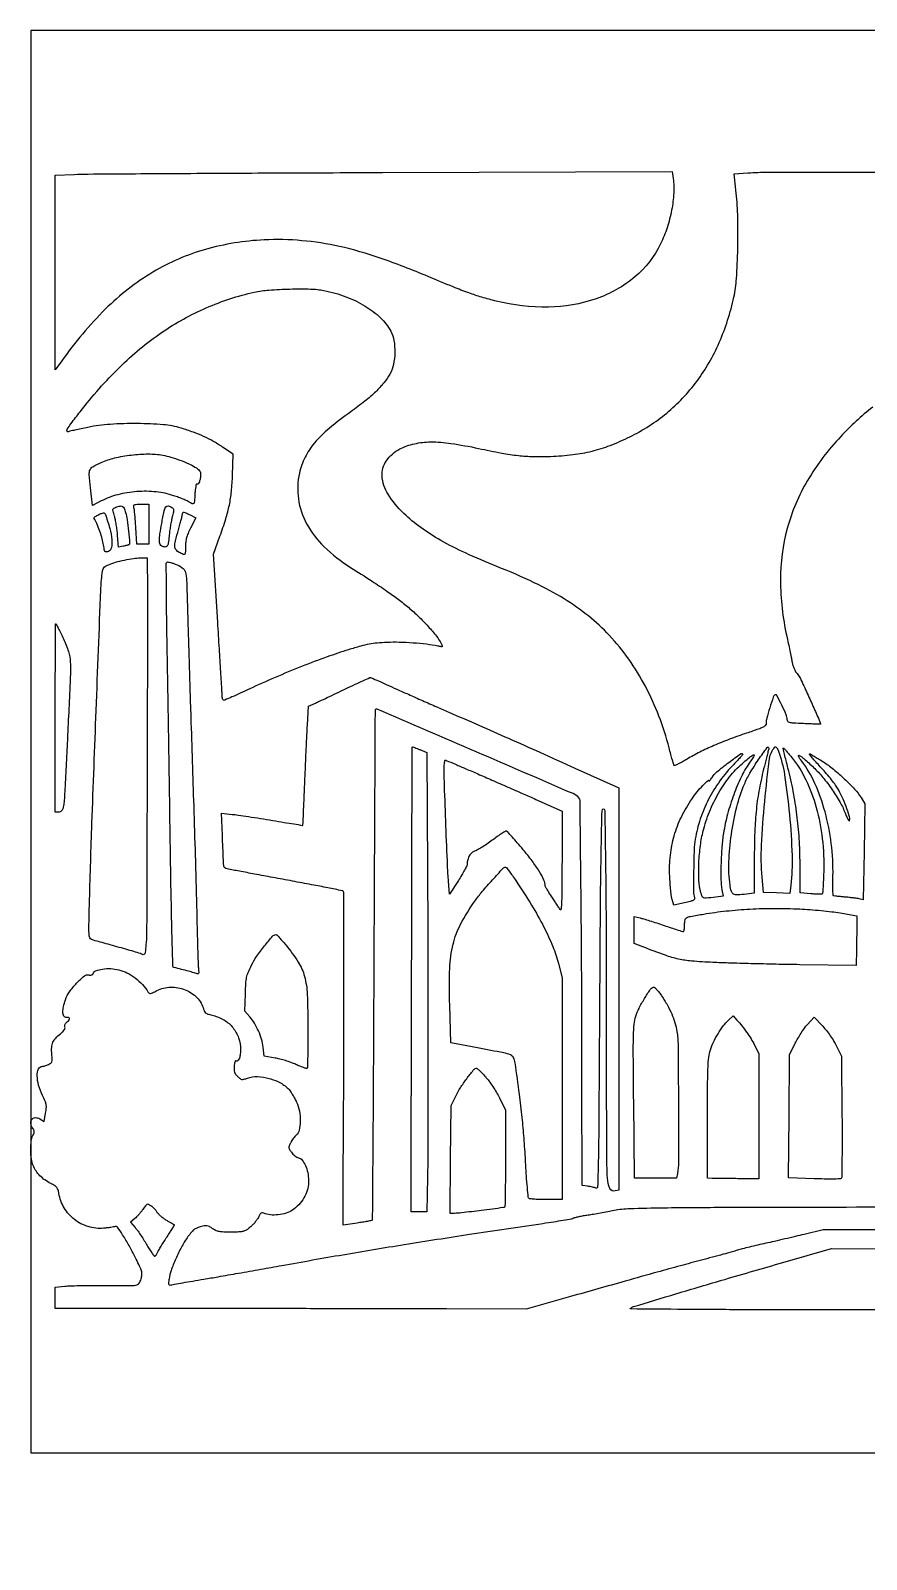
# Model space of a CAD drawing. Header units: millimetres. Extents: x 7 to 202, y 10 to 284.
# Drawn here: x 7.49 to 31.01, y 99 to 142 of the extents above; entities that cross this region are included whole.
import ezdxf

# ---------------------------------------------------------------- set-up
doc = ezdxf.new("R2010")
doc.units = ezdxf.units.MM
doc.layers.add('CUT', color=1, linetype='Continuous')
doc.layers.add('ENGRAVE', color=7, linetype='Continuous')

msp = doc.modelspace()

# ---------------------------------------------------------------- linework, layer by layer
at = {"layer": 'CUT'}
msp.add_lwpolyline([(7.5, 102), (77.5, 102), (77.5, 142), (7.5, 142)], close=True, dxfattribs=at)
at = {"layer": 'ENGRAVE', "extrusion": (0, 0, -1)}
for points in [[(-32.411, 127.361, -0.000002), (-32.398, 124.768, -0.000205)], [(-39.583, 137.958, 0.000007), (-40.606, 137.948, 0.132781)], [(-31.186, 131.412, -0.034277), (-30.286, 130.583, -0.055888), (-29.349, 129.341, -0.067581), (-28.782, 127.997, -0.067083), (-28.591, 126.542, -0.053958), (-28.766, 124.972, 0.001802), (-28.811, 124.767, 0.001757), (-28.854, 124.559, 0.001731), (-28.892, 124.377, 0.006568), (-28.913, 124.262, -0.027014), (-28.934, 124.172, -0.02238), (-28.965, 124.079, -0.022956), (-29.002, 123.996, -0.054837), (-29.038, 123.939, 0.016753), (-29.075, 123.89, 0.011173), (-29.115, 123.831, 0.011256), (-29.151, 123.772, 0.02158), (-29.176, 123.723, 0.002421), (-29.369, 123.304, 0.002722), (-29.551, 122.9, 0.000257), (-29.722, 122.511, 0.332975), (-29.719, 122.496, 0.181993), (-29.707, 122.492, 0.000791), (-29.574, 122.495, 0.00366), (-29.422, 122.499, 0.002284), (-29.243, 122.507, 0.003569), (-28.955, 122.522, 0.045201), (-28.847, 122.539, 0.160045), (-28.799, 122.569, 0.175375), (-28.78, 122.621, -0.101168), (-28.752, 122.757, -0.013108), (-28.628, 123.028, -0.007492), (-28.488, 123.303, -0.434237), (-28.439, 123.316, -0.173898), (-28.389, 123.253, -0.006158), (-28.29, 122.952, -0.009271), (-28.204, 122.657, -0.085668), (-28.191, 122.525, 0.190215), (-28.172, 122.463, 0.104516), (-28.109, 122.411, 0.035567), (-27.972, 122.353, 0.003637), (-27.638, 122.239, -0.009833), (-27.153, 122.067, -0.012767), (-26.716, 121.89, -0.013842), (-26.321, 121.705, -0.016884), (-25.963, 121.509, 0.007107), (-25.831, 121.433, 0.011467), (-25.717, 121.373, 0.005307), (-25.62, 121.327, 0.315871), (-25.602, 121.33, 0.124717), (-25.59, 121.349, 0.001651), (-25.551, 121.484, 0.004614), (-25.506, 121.642, 0.002999), (-25.458, 121.825, -0.028579), (-25.172, 122.721, -0.030524), (-24.791, 123.557, -0.031398), (-24.323, 124.319, -0.034567), (-23.776, 124.991, -0.035864), (-23.188, 125.535, -0.031453), (-22.503, 126.017, -0.026932), (-21.666, 126.469, -0.015422), (-20.612, 126.928, 0.012068), (-19.728, 127.307, 0.022426), (-19.033, 127.662, 0.026943), (-18.47, 128.025, 0.033488), (-17.991, 128.422, 0.060779), (-17.55, 128.958, 0.12763), (-17.384, 129.467, 0.167238), (-17.505, 129.902, 0.125018), (-17.882, 130.232, 0.062947), (-18.291, 130.379, 0.053166), (-18.748, 130.431, 0.039361), (-19.32, 130.39, 0.015491), (-20.098, 130.248, -0.006884), (-20.751, 130.116, -0.018715), (-21.217, 130.047, -0.022447), (-21.637, 130.02, -0.014498), (-22.125, 130.024, -0.02026), (-22.751, 130.073, -0.030728), (-23.289, 130.171, -0.031353), (-23.802, 130.333, -0.022311), (-24.355, 130.574, -0.058762), (-25.391, 131.244, -0.059959), (-26.235, 132.132, -0.057811), (-26.868, 133.225, -0.048411), (-27.28, 134.502, -0.038013), (-27.353, 135.023, -0.010051), (-27.39, 135.864, -0.010676), (-27.392, 136.74, -0.021777), (-27.348, 137.426), (-27.29, 137.97), (-27.676, 137.997, 0.017658), (-28.239, 138.017, 0.000529), (-30.594, 138.015, 0.000979), (-33.512, 138.004, 0.000524)], [(-33.176, 127.444, -0.000026), (-32.427, 127.378, -0.176228)], [(-31.525, 119.622, -0.000087), (-31.562, 124.18)], [(-32.386, 121.911, -0.000123), (-32.373, 118.521)], [(-34.165, 108.267), (-29.792, 108.274), (-29.254, 108.141, 0.002215), (-29.009, 108.082, 0.001306), (-28.715, 108.013, 0.001307), (-28.422, 107.946, 0.002238), (-28.177, 107.891, -0.003589), (-27.952, 107.841, -0.003285), (-27.721, 107.786, -0.003284), (-27.515, 107.734, -0.010734), (-27.38, 107.695, 0.00591), (-27.234, 107.653, 0.001208), (-26.976, 107.581, 0.001273), (-26.675, 107.499, 0.001195), (-26.368, 107.417, -0.001748), (-25.775, 107.257, -0.001326), (-25.126, 107.079, -0.000801), (-24.222, 106.826, -0.000181), (-22.686, 106.393), (-21.435, 106.04), (-19.195, 106.045, -0.000149), (-18.042, 106.048, -0.000047), (-16.326, 106.051, -0.000047), (-14.415, 106.054, -0.000053), (-12.572, 106.056), (-8.189, 106.062), (-8.189, 106.358), (-8.189, 106.653), (-8.457, 106.684, 0.018072), (-8.604, 106.695, 0.004106), (-8.855, 106.703, 0.004245), (-9.144, 106.708, 0.004115), (-9.437, 106.707, -0.001035), (-10.271, 106.701, -0.039903), (-10.456, 106.715, -0.195436), (-10.545, 106.768, -0.095682), (-10.604, 106.889, -0.036509), (-10.626, 107.004, -0.084944), (-10.621, 107.091, -0.05293), (-10.586, 107.194, -0.007748), (-10.49, 107.395, -0.00749), (-10.266, 107.826, -0.018547), (-10.085, 108.132, -0.016582), (-9.94, 108.343, -0.343479), (-9.871, 108.363, 0.051868), (-9.831, 108.351, 0.007979), (-9.748, 108.337, 0.008837), (-9.65, 108.325, 0.007571), (-9.546, 108.314, 0.094606), (-9.116, 108.36, 0.091973), (-8.728, 108.561, 0.092268), (-8.44, 108.887, 0.095971), (-8.292, 109.291, -0.033485), (-8.269, 109.393, -0.097692), (-8.235, 109.456, -0.083865), (-8.177, 109.508, -0.020565), (-8.065, 109.571, 0.036208), (-7.898, 109.672, 0.04434), (-7.759, 109.79, 0.046682), (-7.648, 109.925, 0.048692), (-7.567, 110.077, 0.068537), (-7.518, 110.26, 0.028624), (-7.502, 110.516, 0.027852), (-7.514, 110.765, 0.093616), (-7.561, 110.921, -0.024289), (-7.591, 110.988, -0.095316), (-7.6, 111.032, -0.11492), (-7.59, 111.072, -0.043452), (-7.561, 111.121, 0.112933), (-7.502, 111.258, 0.204034), (-7.528, 111.375, 0.237222), (-7.625, 111.425, 0.138157), (-7.754, 111.391), (-7.874, 111.32), (-7.917, 111.555, -0.01993), (-7.937, 111.699, -0.067467), (-7.933, 111.794, -0.059486), (-7.905, 111.89, -0.01316), (-7.832, 112.047, 0.045969), (-7.721, 112.336, 0.066248), (-7.682, 112.606, 0.100297), (-7.718, 112.797, 0.304619), (-7.823, 112.868, -0.05511), (-7.854, 112.871, -0.017115), (-7.899, 112.883, -0.016883), (-7.95, 112.9, -0.017835), (-7.998, 112.92, -0.051892), (-8.063, 112.958, -0.157328), (-8.093, 112.999, -0.089346), (-8.101, 113.064, -0.01036), (-8.092, 113.211, 0.039139), (-8.09, 113.401, 0.082118), (-8.124, 113.544, 0.085397), (-8.202, 113.665, 0.045131), (-8.334, 113.786, -0.024996), (-8.401, 113.843, -0.060108), (-8.442, 113.892, -0.086225), (-8.462, 113.938, -0.123323), (-8.462, 113.982, 0.091089), (-8.459, 114.02, 0.083449), (-8.47, 114.059, 0.074904), (-8.494, 114.095, 0.055087), (-8.53, 114.127, -0.05824), (-8.583, 114.174, -0.281114), (-8.59, 114.212, -0.254701), (-8.559, 114.238, -0.051075), (-8.484, 114.246, 0.297879), (-8.426, 114.284, 0.099846), (-8.404, 114.386, 0.058511), (-8.42, 114.544, 0.027334), (-8.476, 114.743, 0.07247), (-8.589, 114.964, 0.035118), (-8.791, 115.209, 0.030285), (-9.007, 115.411, 0.241351), (-9.137, 115.44, -0.053395), (-9.176, 115.434, -0.083682), (-9.209, 115.438, -0.103016), (-9.235, 115.452, -0.126221), (-9.251, 115.474, 0.213457), (-9.332, 115.556, 0.05326), (-9.519, 115.604, 0.04864), (-9.749, 115.617, 0.04898), (-9.977, 115.584, 0.058721), (-10.207, 115.498, 0.043588), (-10.437, 115.353, 0.043131), (-10.642, 115.169, 0.053522), (-10.795, 114.964, -0.103988), (-10.828, 114.929, -0.192239), (-10.865, 114.919, -0.075604), (-10.923, 114.937, -0.007829), (-11.05, 114.999, 0.113804), (-11.434, 115.096, 0.099914), (-11.842, 115.022, 0.103234), (-12.178, 114.799, 0.130413), (-12.363, 114.476, -0.070397), (-12.39, 114.411, -0.112822), (-12.432, 114.367, -0.070289), (-12.504, 114.334, -0.014722), (-12.636, 114.297, 0.078213), (-12.948, 114.167, 0.087119), (-13.192, 113.951, 0.087515), (-13.346, 113.666, 0.0798), (-13.401, 113.336, 0.036036), (-13.39, 113.186, 0.068527), (-13.357, 113.07, 0.147298), (-13.311, 113.016, 0.352991), (-13.262, 113.021, -0.530394), (-13.252, 113.019, -0.036611), (-13.241, 112.986, -0.027307), (-13.23, 112.935, -0.013719), (-13.222, 112.869, -0.027832), (-13.218, 112.773, -0.077276), (-13.23, 112.706, -0.083834), (-13.26, 112.649, -0.036905), (-13.317, 112.586, -0.025066), (-13.389, 112.524, -0.124607), (-13.438, 112.502, -0.109786), (-13.493, 112.505, -0.017418), (-13.599, 112.538, 0.095541), (-13.877, 112.58, 0.057137), (-14.209, 112.528, 0.056231), (-14.527, 112.4, 0.081406), (-14.767, 112.215, 0.040912), (-14.811, 112.159, 0.012903), (-14.867, 112.069, 0.012791), (-14.926, 111.965, 0.013856), (-14.977, 111.861, 0.062098), (-15.056, 111.61, 0.048257), (-15.08, 111.324, 0.050247), (-15.052, 111.071, 0.171064), (-14.966, 110.932, -0.04516), (-14.929, 110.896, -0.019275), (-14.886, 110.842, -0.018886), (-14.845, 110.781, -0.023568), (-14.812, 110.721, -0.019586), (-14.771, 110.63, -0.117099), (-14.763, 110.58, -0.118827), (-14.779, 110.531, -0.020424), (-14.834, 110.45, -0.036371), (-14.877, 110.4, -0.030989), (-14.929, 110.353, -0.032171), (-14.983, 110.317, -0.072697), (-15.028, 110.298, 0.16248), (-15.135, 110.23, 0.065283), (-15.227, 110.08, 0.055566), (-15.291, 109.879, 0.046029), (-15.315, 109.655, 0.061726), (-15.29, 109.432, 0.060976), (-15.212, 109.22, 0.057757), (-15.08, 109.024, 0.046357), (-14.898, 108.847, 0.082709), (-14.735, 108.755, 0.048969), (-14.518, 108.699, 0.048515), (-14.291, 108.687, 0.073651), (-14.097, 108.724, -0.025799), (-14.02, 108.746, -0.165072), (-13.981, 108.742, -0.16478), (-13.951, 108.715, -0.025685), (-13.917, 108.643, 0.050058), (-13.886, 108.585, 0.019447), (-13.831, 108.51, 0.019022), (-13.766, 108.434, 0.022369), (-13.698, 108.367, 0.0244), (-13.597, 108.284, 0.067421), (-13.517, 108.24, 0.063466), (-13.425, 108.217, 0.01981), (-13.283, 108.207, 0.00958), (-13.013, 108.202, 0.034557), (-12.842, 108.215, 0.054199), (-12.719, 108.246, 0.069697), (-12.617, 108.301, -0.033027), (-12.526, 108.36, -0.098758), (-12.456, 108.382, -0.079144), (-12.374, 108.378, -0.016381), (-12.234, 108.344, -0.058515), (-12.149, 108.309, -0.055769), (-12.073, 108.256, -0.041763), (-11.995, 108.173, -0.01614), (-11.9, 108.047, -0.031149), (-11.74, 107.785, -0.017987), (-11.579, 107.453, -0.01759), (-11.448, 107.125, -0.052208), (-11.39, 106.891, -0.008057), (-11.376, 106.771, -0.136941), (-11.382, 106.732, -0.305833), (-11.407, 106.718, -0.04208), (-11.468, 106.727, 0.01285), (-11.539, 106.741, 0.000634), (-11.775, 106.782, 0.001025), (-12.055, 106.83, 0.00074), (-12.368, 106.882, -0.001828), (-12.769, 106.95, -0.000651), (-13.342, 107.05, -0.000646), (-13.97, 107.161, -0.000762), (-14.565, 107.268, 0.002481), (-16.283, 107.571, 0.002471), (-18.008, 107.858, 0.002299), (-19.845, 108.145, 0.001631), (-21.909, 108.452, -0.003058), (-22.213, 108.497, -0.004318), (-22.482, 108.542, -0.002539), (-22.709, 108.583, -0.059375), (-22.771, 108.603, 0.045054), (-22.823, 108.62, 0.007329), (-22.927, 108.644, 0.008028), (-23.05, 108.669, 0.006992), (-23.18, 108.69, -0.004098), (-23.333, 108.715, -0.001973), (-23.528, 108.749, -0.001956), (-23.732, 108.786, -0.002801), (-23.912, 108.82, 0.040656), (-24.348, 108.87, 0.004988), (-25.308, 108.891, 0.00241), (-27.043, 108.904, 0.000197), (-31.58, 108.914, 0.000296), (-34.388, 108.918, 0.000459)]]:
    msp.add_lwpolyline(points, format="xyb", dxfattribs=at)
for points in [[(-25.572, 137.835, 0.052987), (-25.59, 137.43, 0.031748), (-25.529, 136.951, 0.030529), (-25.402, 136.456, 0.034385), (-25.22, 136, 0.107196), (-24.496, 135.073, 0.090041), (-23.408, 134.458, 0.080587), (-22.062, 134.221, 0.06418), (-20.595, 134.39, 0.011172), (-20.189, 134.5, 0.014793), (-19.825, 134.62, 0.010402), (-19.383, 134.79, 0.002722), (-18.68, 135.082, -0.016242), (-17.33, 135.601, -0.028658), (-16.182, 135.928, -0.032983), (-15.126, 136.091, -0.033528), (-14.064, 136.113, -0.057795), (-12.411, 135.844, -0.065566), (-10.938, 135.207, -0.061376), (-9.606, 134.17, -0.042358), (-8.37, 132.708), (-8.189, 132.454), (-8.189, 135.192), (-8.189, 137.929), (-8.717, 137.955, 0.01048), (-9.113, 137.966, 0.00015), (-11.483, 137.981, 0.000415), (-14.232, 137.996, 0.000274), (-17.394, 138.008), (-25.542, 138.035)], [(-15.749, 134.689, 0.04002), (-16.367, 134.514, 0.04794), (-16.91, 134.25, 0.053131), (-17.342, 133.919, 0.080746), (-17.628, 133.543, 0.080592), (-17.717, 133.28, 0.047234), (-17.742, 132.947, 0.046896), (-17.703, 132.612, 0.073106), (-17.602, 132.34, 0.045488), (-17.436, 132.094, 0.029862), (-17.205, 131.842, 0.02465), (-16.899, 131.574, 0.013819), (-16.503, 131.278, -0.019776), (-15.894, 130.811, -0.044802), (-15.482, 130.402, -0.057474), (-15.216, 129.998, -0.062504), (-15.058, 129.556, -0.090653), (-15.03, 128.827, -0.08867), (-15.261, 128.129, -0.077531), (-15.754, 127.481, -0.05062), (-16.496, 126.902, 0.002709), (-17.102, 126.514, 0.007792), (-17.518, 126.237, 0.010743), (-17.839, 126.005, 0.012651), (-18.132, 125.771, 0.018454), (-18.41, 125.52, 0.016142), (-18.682, 125.238, 0.016371), (-18.911, 124.967, 0.04724), (-19.044, 124.761, 0.014816), (-19.076, 124.695, 0.334204), (-19.071, 124.676, 0.220495), (-19.048, 124.669, 0.007686), (-18.955, 124.687, -0.019384), (-18.636, 124.738, -0.011793), (-18.256, 124.774, -0.011698), (-17.867, 124.793, -0.0167), (-17.522, 124.791, -0.012391), (-17.242, 124.772, -0.024083), (-17.019, 124.741, -0.020767), (-16.781, 124.686, -0.006997), (-16.438, 124.586, -0.012591), (-15.835, 124.384, -0.007305), (-15.121, 124.113, -0.007052), (-14.372, 123.804, -0.0079), (-13.659, 123.485, 0.002263), (-13.393, 123.361, 0.003494), (-13.161, 123.258, 0.001142), (-12.96, 123.17, 0.102756), (-12.928, 123.163, 0.262823), (-12.911, 123.173, 0.057005), (-12.897, 123.204, 0.045534), (-12.886, 123.249, 0.029381), (-12.882, 123.303, -0.010755), (-12.879, 123.407, -0.000191), (-12.846, 123.965, -0.000479), (-12.806, 124.615, -0.000319), (-12.76, 125.36), (-12.641, 127.277), (-12.823, 127.778, -0.011835), (-12.987, 128.267, -0.024732), (-13.087, 128.655, -0.026269), (-13.145, 129.037, -0.015245), (-13.176, 129.499), (-13.197, 130.085), (-12.894, 130.286, -0.017861), (-12.626, 130.451, -0.021708), (-12.363, 130.585, -0.020213), (-12.075, 130.703, -0.012501), (-11.728, 130.819, -0.053902), (-11.231, 130.914, -0.01851), (-10.499, 130.947, -0.018888), (-9.733, 130.925, -0.033167), (-9.105, 130.84, -0.002158), (-8.915, 130.801, -0.002956), (-8.744, 130.764, -0.001917), (-8.601, 130.731, -0.03459), (-8.556, 130.717, 0.434197), (-8.521, 130.734, 0.211258), (-8.527, 130.789, 0.02813), (-8.631, 130.944, 0.003132), (-8.889, 131.281, 0.033456), (-10.002, 132.535, 0.044222), (-11.18, 133.506, 0.047396), (-12.438, 134.203, 0.049146), (-13.789, 134.641, 0.034959), (-14.202, 134.702, 0.012812), (-14.791, 134.731, 0.012469), (-15.373, 134.731, 0.042635)], [(-11.212, 130.057, 0.02622), (-11.438, 130.003, 0.016047), (-11.698, 129.918, 0.01603), (-11.944, 129.819, 0.036905), (-12.12, 129.725, 0.025407), (-12.2, 129.669, 0.070613), (-12.247, 129.62, 0.092896), (-12.271, 129.568, 0.070157), (-12.279, 129.506, 0.034855), (-12.268, 129.399, 0.055492), (-12.243, 129.311, 0.080181), (-12.209, 129.255, 0.306374), (-12.172, 129.245, -0.426597), (-12.155, 129.236, -0.022499), (-12.139, 129.17, -0.023981), (-12.126, 129.079, -0.013359), (-12.118, 128.968, 0.008172), (-12.106, 128.763, 0.13895), (-12.083, 128.701, 0.35654), (-12.04, 128.69, 0.045813), (-11.952, 128.74, -0.046571), (-11.898, 128.771, -0.008185), (-11.789, 128.818, -0.00881), (-11.659, 128.869, -0.007816), (-11.523, 128.918, -0.055387), (-11.03, 129.025, -0.044202), (-10.486, 129.034, -0.044191), (-9.949, 128.947, -0.055275), (-9.477, 128.769), (-9.236, 128.647), (-9.18, 129.143, 0.008558), (-9.145, 129.514, 0.120134), (-9.167, 129.645, 0.166798), (-9.246, 129.733, 0.020429), (-9.481, 129.852, 0.049475), (-9.855, 129.979, 0.027602), (-10.329, 130.062, 0.027566), (-10.811, 130.092, 0.047445)], [(-10.169, 128.447, 0.033968), (-10.211, 128.243, 0.009657), (-10.249, 127.921, 0.003166), (-10.281, 127.58, 0.291109), (-10.259, 127.537, 0.059752), (-10.243, 127.531, 0.005669), (-10.203, 127.52, 0.007181), (-10.155, 127.507, 0.005598), (-10.102, 127.495), (-9.968, 127.467), (-9.942, 127.803, -0.011752), (-9.927, 127.946, -0.009368), (-9.905, 128.101, -0.009492), (-9.879, 128.243, -0.023456), (-9.853, 128.345, 0.007634), (-9.814, 128.482, 0.110601), (-9.812, 128.531, 0.21887), (-9.833, 128.563, 0.042293), (-9.897, 128.593, 0.036764), (-10.013, 128.628, 0.179434), (-10.08, 128.618, 0.170224), (-10.127, 128.567, 0.032392)], [(-10.817, 128.117), (-10.817, 127.557), (-10.651, 127.557), (-10.485, 127.557), (-10.457, 128.02, -0.003933), (-10.444, 128.204, -0.004902), (-10.429, 128.376, -0.004008), (-10.414, 128.519, -0.03704), (-10.402, 128.58, 0.068476), (-10.395, 128.635, 0.281144), (-10.412, 128.663, 0.108063), (-10.46, 128.675, 0.007934), (-10.597, 128.677), (-10.817, 128.677)], [(-11.47, 128.589, 0.09895), (-11.506, 128.557, 0.153349), (-11.52, 128.518, 0.067477), (-11.514, 128.456, 0.008264), (-11.48, 128.322, -0.017116), (-11.455, 128.213, -0.007942), (-11.429, 128.07, -0.007857), (-11.407, 127.919, -0.010852), (-11.392, 127.783, 0.012351), (-11.369, 127.579, 0.121776), (-11.337, 127.5, 0.264549), (-11.283, 127.475, 0.070209), (-11.187, 127.497, 0.234511), (-11.137, 127.55, 0.069857), (-11.121, 127.663, 0.038184), (-11.134, 127.846, 0.009829), (-11.184, 128.138, 0.005433), (-11.255, 128.491, 0.089066), (-11.3, 128.602, 0.306988), (-11.364, 128.629, 0.085886)], [(-9.59, 128.408, 0.019207), (-9.722, 127.996, 0.045939), (-9.78, 127.68, 0.069738), (-9.768, 127.461, 0.24288), (-9.683, 127.353, 0.072685), (-9.624, 127.336, 0.290162), (-9.591, 127.351, 0.096564), (-9.569, 127.405, 0.005939), (-9.538, 127.576, -0.027033), (-9.499, 127.748, -0.01749), (-9.436, 127.942, -0.017454), (-9.359, 128.132, -0.026096), (-9.278, 128.292, 0.362445), (-9.281, 128.305, 0.023425), (-9.314, 128.33, 0.025502), (-9.36, 128.359, 0.015291), (-9.417, 128.389, 0.015212), (-9.494, 128.422, 0.068527), (-9.542, 128.434, 0.150203), (-9.572, 128.429, 0.186144)], [(-11.985, 128.376), (-12.14, 128.293), (-11.995, 128.006, -0.015949), (-11.925, 127.854, -0.032708), (-11.882, 127.731, -0.037687), (-11.858, 127.614, -0.030266), (-11.851, 127.487, 0.007511), (-11.848, 127.314, 0.19754), (-11.83, 127.273, 0.301802), (-11.792, 127.266, 0.016364), (-11.676, 127.321, 0.11013), (-11.588, 127.395, 0.157414), (-11.554, 127.49, 0.069022), (-11.571, 127.644, 0.009169), (-11.657, 127.962, -0.004253), (-11.698, 128.109, -0.005669), (-11.733, 128.243, -0.004068), (-11.76, 128.356, -0.056586), (-11.765, 128.398, 0.125993), (-11.776, 128.44, 0.300854), (-11.803, 128.455, 0.088179), (-11.859, 128.439, 0.008723)], [(-10.776, 127.008, 0.003329), (-10.783, 125.443, 0.000263), (-10.774, 121.285, 0.000065), (-10.76, 116.741, 0.017224), (-10.746, 116.348, 0.004201), (-10.727, 116.12, 0.054516), (-10.711, 116.037, 0.251465), (-10.683, 116.01, 0.194952), (-10.64, 116.015, -0.046761), (-10.584, 116.038, -0.002412), (-10.398, 116.096, -0.003816), (-10.174, 116.162, -0.002759), (-9.925, 116.232, 0.000285), (-9.675, 116.301, 0.000396), (-9.451, 116.363, 0.000242), (-9.262, 116.415, 0.005049), (-9.206, 116.432, 0.263202), (-9.159, 116.481, 0.050785), (-9.14, 116.607, 0.016981), (-9.137, 116.86, 0.001222), (-9.154, 117.559, 0.002207), (-9.222, 119.704, 0.000712), (-9.34, 122.881, 0.000188), (-9.471, 126.268, 0.020052), (-9.508, 126.728, 0.025735), (-9.526, 126.832, 0.099442), (-9.553, 126.892, 0.107099), (-9.599, 126.934, 0.032354), (-9.685, 126.977, 0.030347), (-9.883, 127.046, 0.015762), (-10.138, 127.109, 0.015668), (-10.392, 127.155, 0.037196), (-10.583, 127.169), (-10.774, 127.169)], [(-11.562, 126.997, 0.058317), (-11.762, 126.892, 0.177558), (-11.849, 126.77, 0.058148), (-11.884, 126.545, 0.002451), (-11.909, 125.737, -0.000698), (-11.925, 125.187, -0.000243), (-11.949, 124.393, -0.000241), (-11.976, 123.519, -0.000281), (-12.002, 122.689, 0.000103), (-12.083, 120.185, 0.00052), (-12.126, 118.785, 0.00091), (-12.154, 117.806, 0.001213), (-12.175, 116.917, -0.001224), (-12.186, 116.468, -0.001662), (-12.198, 116.062, -0.001102), (-12.21, 115.722, -0.01866), (-12.218, 115.609, 0.01053), (-12.227, 115.515, 0.117398), (-12.221, 115.478, 0.326614), (-12.201, 115.466, 0.080025), (-12.162, 115.476, -0.032446), (-12.093, 115.501, -0.003836), (-11.936, 115.545, -0.004424), (-11.742, 115.595, -0.003126), (-11.524, 115.648, 0.339099), (-11.5, 115.678, 0.000417), (-11.476, 116.504, 0.002505), (-11.452, 117.578, 0.000758), (-11.425, 119.207, -0.00018), (-11.402, 120.721, -0.000148), (-11.377, 122.338, -0.000149), (-11.352, 123.824, -0.000395), (-11.334, 124.886, 0.001352), (-11.321, 125.706, 0.00221), (-11.315, 126.4, 0.000268), (-11.313, 127.019, 0.205739), (-11.325, 127.047, 0.226522), (-11.347, 127.054, 0.020186), (-11.407, 127.044, 0.023191), (-11.481, 127.025, 0.015924)], [(-8.42, 124.891, 0.03388), (-8.559, 124.534, 0.06619), (-8.611, 124.234, 0.021177), (-8.61, 123.77, 0.00085), (-8.531, 122.086, 0.000558), (-8.459, 120.62, 0.015705), (-8.428, 120.24, 0.077825), (-8.382, 120.074, 0.294824), (-8.296, 120.018), (-8.189, 120.018), (-8.189, 122.668, 0.000532), (-8.19, 123.684, 0.000887), (-8.194, 124.539, 0.000032), (-8.198, 125.311, 0.412515), (-8.204, 125.317, 0.281917), (-8.213, 125.312, 0.000868), (-8.274, 125.192, 0.004422), (-8.342, 125.054, 0.002707)], [(-17.795, 123.478, -0.00141), (-18.122, 123.332, -0.000795), (-18.519, 123.156, -0.000793), (-18.92, 122.979, -0.001301), (-19.26, 122.831, 0.001221), (-20.108, 122.463, 0.001262), (-20.944, 122.094, 0.001187), (-21.824, 121.701, 0.000857), (-22.803, 121.259), (-24.042, 120.697), (-24.042, 115.043), (-24.042, 109.389), (-23.945, 109.363, 0.368167), (-23.793, 109.434, 0.092208), (-23.724, 109.722, 0.013038), (-23.703, 110.454, 0.000302), (-23.7, 113.912, -0.000741), (-23.694, 116.861, -0.002847), (-23.677, 118.694, -0.000587), (-23.656, 120.058, -0.409209), (-23.608, 120.105, -0.407538), (-23.561, 120.059, -0.000987), (-23.54, 119.022, -0.002898), (-23.519, 117.464, -0.000429), (-23.499, 114.319, 0.000293), (-23.481, 111.353, 0.003324), (-23.465, 110.18, 0.002242), (-23.448, 109.475, 0.522577), (-23.401, 109.445, -0.032188), (-23.363, 109.457, -0.009362), (-23.304, 109.471, -0.009368), (-23.236, 109.485, -0.009891), (-23.169, 109.496), (-23.008, 109.519), (-23.007, 112.367, -0.001238), (-23, 115.119, -0.001375), (-22.98, 117.776, -0.000094), (-22.952, 120.344, -0.183478), (-22.923, 120.419, -0.106838), (-22.756, 120.538, -0.000258), (-20.028, 121.717, -0.000107), (-17.247, 122.916, -0.40181), (-17.187, 122.893, -0.111541), (-17.185, 122.884, -0.000001), (-17.175, 120.782, -0.000106), (-17.164, 118.468, -0.000064), (-17.151, 115.721, 0.000264), (-17.138, 112.974, 0.000438), (-17.123, 110.657, 0.000011), (-17.108, 108.559, 0.197036), (-17.1, 108.539, 0.148146), (-17.082, 108.53, 0.002446), (-16.969, 108.508, 0.0061), (-16.837, 108.484, 0.003986), (-16.684, 108.46), (-16.288, 108.402), (-16.285, 108.513, 0.008193), (-16.284, 108.598, 0.000087), (-16.286, 109.187, 0.000276), (-16.29, 109.865, 0.00018), (-16.295, 110.649, -0.00103), (-16.307, 113.021, -0.001025), (-16.308, 115.397, -0.000047), (-16.305, 117.748, -0.198474), (-16.286, 117.795, -0.148057), (-16.263, 117.807, -0.000288), (-15.858, 117.888, -0.002013), (-15.402, 117.977, -0.001243), (-14.864, 118.078, 0.000093), (-14.309, 118.181, 0.000118), (-13.798, 118.276, 0.000091), (-13.369, 118.356, 0.001002), (-13.197, 118.388, 0.008058), (-13.021, 118.425, 0.105921), (-12.961, 118.453, 0.189174), (-12.933, 118.498, 0.037138), (-12.923, 118.594, -0.002272), (-12.919, 118.687, -0.0003), (-12.911, 118.884, -0.000348), (-12.901, 119.118, -0.000292), (-12.891, 119.367), (-12.863, 119.985), (-13.165, 119.956, 0.010828), (-13.332, 119.936, 0.002286), (-13.624, 119.894, 0.002393), (-13.962, 119.841, 0.002268), (-14.306, 119.785, -0.000701), (-14.629, 119.73, -0.001155), (-14.902, 119.686, -0.000076), (-15.147, 119.646, -0.197012), (-15.153, 119.647, -0.230443), (-15.157, 119.653, -0.000048), (-15.172, 119.986, -0.000968), (-15.189, 120.356, -0.000584), (-15.207, 120.794, 0.000522), (-15.227, 121.27, 0.000488), (-15.248, 121.757, 0.000486), (-15.268, 122.189, 0.001676), (-15.282, 122.468), (-15.31, 123.001), (-15.508, 123.087, -0.006175), (-15.623, 123.139, -0.00102), (-15.843, 123.242, -0.001121), (-16.101, 123.363, -0.000991), (-16.369, 123.491, 0.001962), (-16.626, 123.613, 0.003133), (-16.846, 123.714, 0.000672), (-17.039, 123.802, 0.151994), (-17.059, 123.805, 0.059179), (-17.078, 123.799, 0.000245), (-17.286, 123.707, 0.001217), (-17.521, 123.602, 0.000766)], [(-18.446, 121.776), (-18.645, 121.693), (-18.666, 116.698, 0.000497), (-18.672, 114.679, 0.000562), (-18.675, 112.741, 0.000511), (-18.673, 111.093, 0.0031), (-18.666, 110.24), (-18.645, 108.775), (-18.425, 108.775), (-18.205, 108.775), (-18.215, 115.308, 0.000166), (-18.219, 117.813, 0.000277), (-18.225, 119.924, 0.000004), (-18.231, 121.84, 0.229566), (-18.236, 121.849, 0.252329), (-18.246, 121.851, 0.003532), (-18.303, 121.832, 0.008854), (-18.369, 121.807, 0.005593)], [(-28.262, 121.821, 0.068485), (-28.26, 121.8, 0.001076), (-28.232, 121.682, 0.00283), (-28.198, 121.546, 0.001868), (-28.158, 121.39, -0.014831), (-28.012, 120.756, -0.020302), (-27.921, 120.177, -0.018587), (-27.872, 119.555, -0.009878), (-27.855, 118.782), (-27.854, 117.739), (-27.635, 117.712, 0.016215), (-27.38, 117.688, 0.144153), (-27.271, 117.713, 0.19789), (-27.211, 117.79, 0.035234), (-27.172, 117.972, 0.043857), (-27.141, 118.618, 0.025502), (-27.212, 119.392, 0.025379), (-27.362, 120.164, 0.039534), (-27.577, 120.806, 0.033642), (-27.731, 121.111, 0.014601), (-27.974, 121.496, 0.010501), (-28.215, 121.835, 0.708189)], [(-28.523, 121.759, 0.053133), (-28.706, 121.068, 0.014554), (-28.844, 119.949, 0.015196), (-28.917, 118.799, 0.038193), (-28.881, 117.96), (-28.854, 117.732), (-28.483, 117.745), (-28.112, 117.757), (-28.075, 118.188, 0.03288), (-28.058, 119.085, 0.013098), (-28.147, 120.313, 0.007261), (-28.285, 121.53, 0.162025), (-28.437, 121.845, 0.261875), (-28.456, 121.851, 0.141538), (-28.478, 121.839, 0.074134), (-28.501, 121.807, 0.031032)], [(-28.903, 121.564, 0.058625), (-29.304, 120.93, 0.043369), (-29.596, 120.152, 0.040226), (-29.767, 119.272, 0.034845), (-29.807, 118.333, 0.003462), (-29.799, 118.104, 0.005442), (-29.789, 117.908, 0.001711), (-29.778, 117.739, 0.180803), (-29.768, 117.718, 0.194363), (-29.749, 117.71, 0.006389), (-29.664, 117.71, 0.011351), (-29.562, 117.713, 0.007555), (-29.446, 117.721), (-29.146, 117.746), (-29.142, 118.57, -0.014029), (-29.118, 119.274, -0.016018), (-29.055, 119.946, -0.016318), (-28.951, 120.6, -0.015758), (-28.803, 121.254, 0.002581), (-28.749, 121.467, 0.004191), (-28.706, 121.648, 0.000837), (-28.669, 121.807, 0.247982), (-28.673, 121.82, 0.436812), (-28.682, 121.82, 0.002851), (-28.746, 121.75, 0.008413), (-28.819, 121.666, 0.004996)], [(-20.078, 121.092, 0.000416), (-20.471, 120.921, 0.000276), (-20.92, 120.723, 0.000278), (-21.357, 120.532, 0.000543), (-21.705, 120.378), (-22.448, 120.049), (-22.445, 118.623, 0.001414), (-22.442, 117.893, 0.008156), (-22.433, 117.506, 0.012371), (-22.418, 117.286, 0.71967), (-22.391, 117.279, -0.005504), (-22.361, 117.327, -0.000916), (-22.301, 117.418, -0.001005), (-22.231, 117.524, -0.00089), (-22.157, 117.635, 0.005566), (-22.087, 117.742, 0.008138), (-22.028, 117.839, 0.004497), (-21.98, 117.921, 0.130047), (-21.974, 117.944, -0.111831), (-21.937, 118.106, -0.025537), (-21.803, 118.354, -0.02358), (-21.605, 118.646, -0.015718), (-21.353, 118.962, -0.001963), (-21.188, 119.154, -0.002975), (-21.043, 119.32, -0.001131), (-20.917, 119.462, -0.07217), (-20.891, 119.483, -0.277635), (-20.864, 119.484, -0.007096), (-20.754, 119.417, -0.013115), (-20.625, 119.332, -0.008327), (-20.479, 119.226, 0.009727), (-20.327, 119.116, 0.011758), (-20.18, 119.02, 0.010442), (-20.053, 118.944, 0.075121), (-19.987, 118.919, -0.131216), (-19.906, 118.877, -0.077854), (-19.838, 118.793, -0.068615), (-19.793, 118.679, -0.062052), (-19.777, 118.554, 0.116901), (-19.766, 118.508, 0.008033), (-19.704, 118.39, 0.01111), (-19.624, 118.25, 0.008104), (-19.529, 118.098), (-19.282, 117.715), (-19.252, 118.073, 0.010361), (-19.225, 118.502, 0.000829), (-19.18, 119.637, 0.00092), (-19.139, 120.764, 0.008603), (-19.131, 121.25, 0.013012), (-19.133, 121.339, 0.021847), (-19.14, 121.414, 0.017796), (-19.15, 121.471, 0.381274), (-19.163, 121.48, 0.075842), (-19.188, 121.474, 0.000311), (-19.445, 121.365, 0.001548), (-19.738, 121.24, 0.000974)], [(-27.531, 121.642, 0.184398), (-27.526, 121.628, 0.001874), (-27.456, 121.551, 0.005749), (-27.373, 121.462, 0.003662), (-27.275, 121.36, -0.037938), (-26.888, 120.899, -0.036762), (-26.57, 120.38, -0.037172), (-26.335, 119.826, -0.040986), (-26.193, 119.261, -0.03203), (-26.162, 118.951, -0.005857), (-26.149, 118.375, -0.003712), (-26.146, 117.783, -0.076241), (-26.174, 117.607, 0.220497), (-26.169, 117.568, 0.139503), (-26.134, 117.536, 0.052556), (-26.054, 117.507, 0.008517), (-25.894, 117.47), (-25.592, 117.405), (-25.545, 117.56, 0.040663), (-25.525, 117.649, 0.00752), (-25.505, 117.817, 0.008025), (-25.487, 118.015, 0.007237), (-25.475, 118.22, 0.0381), (-25.494, 118.805, 0.043343), (-25.602, 119.355, 0.043066), (-25.804, 119.881, 0.036783), (-26.103, 120.395, 0.021299), (-26.245, 120.585, 0.018875), (-26.409, 120.77, 0.015843), (-26.553, 120.912, 0.652765), (-26.583, 120.899, -0.5938), (-26.59, 120.895, -0.069547), (-26.608, 120.911, -0.029755), (-26.635, 120.945, -0.012492), (-26.667, 120.995, 0.083606), (-26.801, 121.15, 0.011735), (-27.136, 121.414, 0.007363), (-27.484, 121.666, 0.607614)], [(-27.852, 121.608, 0.007107), (-27.831, 121.575, 0.001671), (-27.795, 121.521, 0.001721), (-27.754, 121.459, 0.001692), (-27.712, 121.397, -0.038516), (-27.485, 121.003, -0.023284), (-27.276, 120.507, -0.022411), (-27.104, 119.964, -0.024856), (-26.988, 119.426, -0.022221), (-26.943, 119.047, -0.011756), (-26.919, 118.576, -0.011188), (-26.917, 118.124, -0.039521), (-26.945, 117.835), (-26.977, 117.655), (-26.769, 117.628, 0.006174), (-26.498, 117.596, 0.142308), (-26.422, 117.609, 0.212104), (-26.379, 117.661, 0.01624), (-26.334, 117.843, 0.046206), (-26.292, 118.193, 0.020974), (-26.299, 118.655, 0.020846), (-26.347, 119.135, 0.031589), (-26.432, 119.545, 0.033825), (-26.623, 120.096, 0.03453), (-26.887, 120.613, 0.036127), (-27.204, 121.064, 0.047842), (-27.558, 121.421, 0.004591), (-27.728, 121.561, 0.02749), (-27.822, 121.628, 0.282559), (-27.847, 121.628, 0.41862)], [(-29.791, 121.435, 0.028973), (-30.08, 121.226, 0.017838), (-30.395, 120.949, 0.017769), (-30.677, 120.662, 0.043685), (-30.858, 120.428), (-30.968, 120.255), (-30.945, 118.905), (-30.922, 117.555), (-30.809, 117.58, -0.020318), (-30.747, 117.592, -0.004693), (-30.642, 117.605, -0.004839), (-30.52, 117.619, -0.004714), (-30.396, 117.63, 0.005343), (-30.28, 117.641, 0.008056), (-30.179, 117.653, 0.003865), (-30.093, 117.665, 0.160165), (-30.077, 117.673, 0.192842), (-30.07, 117.691, 0.001598), (-30.067, 117.842, 0.005377), (-30.066, 118.016, 0.003399), (-30.068, 118.22, -0.035283), (-30.02, 119.134, -0.035658), (-29.844, 120.028, -0.037845), (-29.56, 120.828, -0.05929), (-29.188, 121.455, 0.037383), (-29.098, 121.592, 0.747784), (-29.121, 121.615, 0.058918), (-29.251, 121.524, 0.006414), (-29.521, 121.276, 0.031257), (-29.785, 120.995, 0.022052), (-30.046, 120.65, 0.022295), (-30.27, 120.292, 0.038013), (-30.419, 119.972, -0.009184), (-30.467, 119.855, -0.040584), (-30.501, 119.788, -0.212546), (-30.522, 119.774, -0.422567), (-30.537, 119.785, -0.110586), (-30.527, 119.916, -0.015611), (-30.439, 120.175, -0.018684), (-30.322, 120.454, -0.025995), (-30.196, 120.692, -0.025293), (-30.117, 120.81, -0.009178), (-29.994, 120.97, -0.009074), (-29.853, 121.14, -0.010688), (-29.712, 121.296, 0.005121), (-29.585, 121.434, 0.009235), (-29.484, 121.55, 0.004689), (-29.406, 121.645, 0.630379), (-29.411, 121.655, 0.128462), (-29.436, 121.649, 0.003295), (-29.538, 121.591, 0.006797), (-29.657, 121.52, 0.004563)], [(-21.148, 118.091, 0.011414), (-21.59, 117.4, 0.017879), (-21.934, 116.785, 0.020889), (-22.186, 116.24, 0.035721), (-22.344, 115.765), (-22.448, 115.355), (-22.448, 112.238), (-22.448, 109.12), (-22.006, 109.121, 0.006651), (-21.834, 109.123, 0.0095), (-21.681, 109.13, 0.005936), (-21.553, 109.14, 0.127477), (-21.518, 109.153, 0.220454), (-21.496, 109.189, 0.002983), (-21.47, 109.456, 0.007122), (-21.443, 109.788, 0.003358), (-21.418, 110.218, -0.005715), (-21.377, 110.852, -0.007436), (-21.325, 111.43, -0.006201), (-21.249, 112.083, -0.002564), (-21.129, 112.964, -0.084689), (-21.083, 113.11, -0.179979), (-20.996, 113.189, -0.04649), (-20.807, 113.245, -0.001707), (-20.071, 113.388), (-19.316, 113.532), (-19.286, 114.592, 0.015191), (-19.288, 115.629, 0.051244), (-19.379, 116.3, 0.062767), (-19.593, 116.864, 0.031657), (-19.992, 117.513, 0.020573), (-20.2, 117.783, 0.009974), (-20.487, 118.112, 0.003705), (-20.785, 118.436, 0.207706), (-20.858, 118.468, 0.228215), (-20.88, 118.457, 0.004408), (-20.958, 118.357, 0.009697), (-21.048, 118.235, 0.006232)], [(-29.132, 117.296, 0.007509), (-29.42, 117.278, 0.005515), (-29.738, 117.251, 0.005574), (-30.038, 117.218, 0.012333), (-30.266, 117.184), (-30.74, 117.103), (-30.738, 116.859, 0.001698), (-30.737, 116.735, 0.000568), (-30.735, 116.553, 0.000565), (-30.731, 116.351, 0.000645), (-30.728, 116.159), (-30.718, 115.702), (-29.135, 115.727, 0.0014), (-28.466, 115.739, 0.001214), (-27.764, 115.756, 0.001221), (-27.129, 115.774, 0.003577), (-26.691, 115.791, 0.00877), (-26.089, 115.829, 0.034548), (-25.723, 115.884, 0.031788), (-25.353, 115.992, 0.006635), (-24.72, 116.229), (-24.472, 116.326), (-24.472, 116.703), (-24.472, 117.08), (-24.642, 117.042, 0.017215), (-24.738, 117.017, 0.003267), (-24.91, 116.964, 0.003485), (-25.111, 116.9, 0.003194), (-25.317, 116.831, -0.002057), (-25.513, 116.765, -0.00312), (-25.684, 116.709, -0.001181), (-25.831, 116.663, -0.076202), (-25.858, 116.658, -0.327718), (-25.872, 116.669, -0.029031), (-25.883, 116.715, -0.029099), (-25.891, 116.776, -0.0179), (-25.894, 116.849, 0.04842), (-25.907, 116.985, 0.22012), (-25.952, 117.047, 0.082242), (-26.056, 117.085, 0.003693), (-26.432, 117.151, 0.015377), (-27.063, 117.238, 0.013126), (-27.733, 117.292, 0.012718), (-28.427, 117.311, 0.012143)], [(-14.674, 116.282, 0.030939), (-15.025, 115.799, 0.076859), (-15.201, 115.399, 0.054985), (-15.278, 114.891, 0.010156), (-15.297, 113.943, 0.002088), (-15.295, 113.518, 0.003366), (-15.29, 113.156, 0.000644), (-15.282, 112.838, 0.192581), (-15.272, 112.814, 0.275746), (-15.252, 112.809, 0.009203), (-15.17, 112.835, 0.015095), (-15.072, 112.872, 0.009655), (-14.96, 112.921, -0.019786), (-14.828, 112.974, -0.012045), (-14.668, 113.028, -0.012065), (-14.507, 113.073, -0.020833), (-14.371, 113.102), (-14.069, 113.153), (-14.038, 113.403, -0.039194), (-13.991, 113.631, -0.03309), (-13.907, 113.863, -0.033458), (-13.794, 114.079, -0.043222), (-13.662, 114.259), (-13.521, 114.419), (-13.537, 114.906, 0.007336), (-13.551, 115.204, 0.037829), (-13.573, 115.368, 0.046743), (-13.618, 115.511, 0.014966), (-13.711, 115.713, 0.036295), (-13.855, 115.959, 0.01708), (-14.074, 116.254, 0.009665), (-14.303, 116.53, 0.218294), (-14.395, 116.572, 0.198003), (-14.418, 116.563, 0.00607), (-14.493, 116.487, 0.01109), (-14.579, 116.393, 0.007344)], [(-25.248, 114.848, 0.020709), (-25.409, 114.59, 0.027118), (-25.532, 114.341, 0.029128), (-25.621, 114.095, 0.031993), (-25.677, 113.849, 0.038033), (-25.71, 113.465, 0.001099), (-25.72, 111.828, 0.000877), (-25.725, 110.165, 0.049617), (-25.695, 109.858), (-25.668, 109.723), (-25.076, 109.723), (-24.484, 109.723), (-24.462, 111.866, 0.000768), (-24.451, 113.191, 0.00802), (-24.456, 113.735, 0.019894), (-24.476, 114.05, 0.047973), (-24.523, 114.278, 0.043037), (-24.612, 114.499, 0.019264), (-24.764, 114.773, 0.013634), (-24.927, 115.027, 0.163729), (-25.019, 115.096, 0.27404), (-25.047, 115.09, 0.018969), (-25.107, 115.03, 0.02275), (-25.176, 114.949, 0.014814)], [(-27.364, 114.171, 0.015443), (-27.509, 114.002, 0.015479), (-27.644, 113.824, 0.01591), (-27.763, 113.643, 0.01915), (-27.863, 113.466), (-27.983, 113.234), (-27.983, 111.469), (-27.983, 109.704), (-27.391, 109.709, 0.000572), (-27.155, 109.711, 0.000707), (-26.934, 109.714, 0.000579), (-26.75, 109.716, 0.00528), (-26.669, 109.718), (-26.54, 109.723), (-26.54, 111.399, 0.001183), (-26.542, 112.384, 0.009121), (-26.553, 112.845, 0.019676), (-26.576, 113.125, 0.045487), (-26.62, 113.331, 0.037154), (-26.705, 113.548, 0.024402), (-26.834, 113.783, 0.02451), (-26.983, 114.003, 0.040331), (-27.132, 114.171), (-27.256, 114.29)], [(-29.78, 113.994, 0.020931), (-29.883, 113.872, 0.013423), (-29.993, 113.723, 0.01349), (-30.094, 113.571, 0.02448), (-30.166, 113.44), (-30.309, 113.15), (-30.322, 111.452, 0.002076), (-30.325, 110.793, 0.003439), (-30.321, 110.238, 0.000677), (-30.313, 109.752, 0.194484), (-30.297, 109.716, 0.192319), (-30.263, 109.701, 0.003548), (-30.062, 109.697, 0.008072), (-29.822, 109.698, 0.004972), (-29.539, 109.707), (-28.819, 109.737), (-28.832, 111.466), (-28.845, 113.195), (-29.005, 113.516, 0.01655), (-29.081, 113.654, 0.01173), (-29.173, 113.804, 0.011858), (-29.269, 113.944, 0.024458), (-29.351, 114.047), (-29.537, 114.256)], [(-20.29, 112.579, 0.023077), (-20.387, 112.458, 0.01215), (-20.498, 112.3, 0.012063), (-20.603, 112.133, 0.018172), (-20.686, 111.982), (-20.86, 111.634), (-20.856, 110.283, 0.001261), (-20.853, 109.763, 0.00206), (-20.847, 109.323, 0.000243), (-20.841, 108.93, 0.194385), (-20.833, 108.913, 0.165935), (-20.795, 108.894, 0.000416), (-20.181, 108.815, 0.00189), (-19.621, 108.747, 0.026925), (-19.419, 108.734), (-19.299, 108.732), (-19.312, 110.252), (-19.325, 111.771), (-19.463, 112.05, 0.029446), (-19.586, 112.265, 0.014898), (-19.763, 112.52, 0.009531), (-19.946, 112.757, 0.143811), (-20.03, 112.816, 0.261434), (-20.054, 112.811, 0.010163), (-20.122, 112.751, 0.01581), (-20.202, 112.674, 0.010238)], [(-10.648, 108.838, 0.018569), (-10.6, 108.772, 0.012562), (-10.54, 108.701, 0.012668), (-10.479, 108.635, 0.024555), (-10.426, 108.586), (-10.308, 108.486), (-10.434, 108.34, 0.022817), (-10.496, 108.262, 0.007127), (-10.581, 108.139, 0.007107), (-10.673, 107.999, 0.007793), (-10.758, 107.86, -0.006666), (-10.835, 107.732, -0.01041), (-10.906, 107.624, -0.004885), (-10.968, 107.536, -0.24214), (-10.986, 107.526, -0.203911), (-11.002, 107.533, -0.031487), (-11.024, 107.559, -0.030837), (-11.047, 107.595, -0.022363), (-11.069, 107.637, 0.025146), (-11.101, 107.699, 0.004496), (-11.168, 107.811, 0.004847), (-11.249, 107.941, 0.00436), (-11.335, 108.074, -0.003196), (-11.417, 108.2, -0.005331), (-11.484, 108.307, -0.001141), (-11.541, 108.401, -0.407371), (-11.539, 108.408, -0.011151), (-11.53, 108.414, -0.000126), (-11.472, 108.447, -0.00039), (-11.404, 108.486, -0.000254), (-11.325, 108.531, 0.026778), (-11.242, 108.585, 0.022581), (-11.16, 108.65, 0.023187), (-11.091, 108.716, 0.056845), (-11.049, 108.773, -0.051087), (-10.993, 108.848, -0.042354), (-10.92, 108.916, -0.044259), (-10.842, 108.966, -0.091688), (-10.774, 108.988, -0.24407), (-10.761, 108.983, -0.0094), (-10.728, 108.945, -0.014939), (-10.69, 108.896, -0.009769)], [(-35.931, 107.699), (-37.589, 107.677), (-37.029, 107.309, 0.000807), (-36.764, 107.135, 0.00039), (-36.424, 106.913, 0.000387), (-36.069, 106.682, 0.000556), (-35.754, 106.478), (-35.039, 106.017), (-29.684, 106.019, 0.000624), (-27.589, 106.023, 0.00114), (-25.88, 106.032, 0.000079), (-24.375, 106.044, 0.672554), (-24.369, 106.06, 0.118462), (-24.454, 106.11, 0.000375), (-25.652, 106.471, 0.002061), (-27.023, 106.877, 0.001228), (-28.658, 107.35), (-30.023, 107.742), (-32.148, 107.732, 0.000564), (-33.082, 107.726, 0.000395), (-34.135, 107.718, 0.000398), (-35.145, 107.709, 0.00083)]]:
    msp.add_lwpolyline(points, format="xyb", close=True, dxfattribs=at)

doc.saveas('drawing.dxf')
